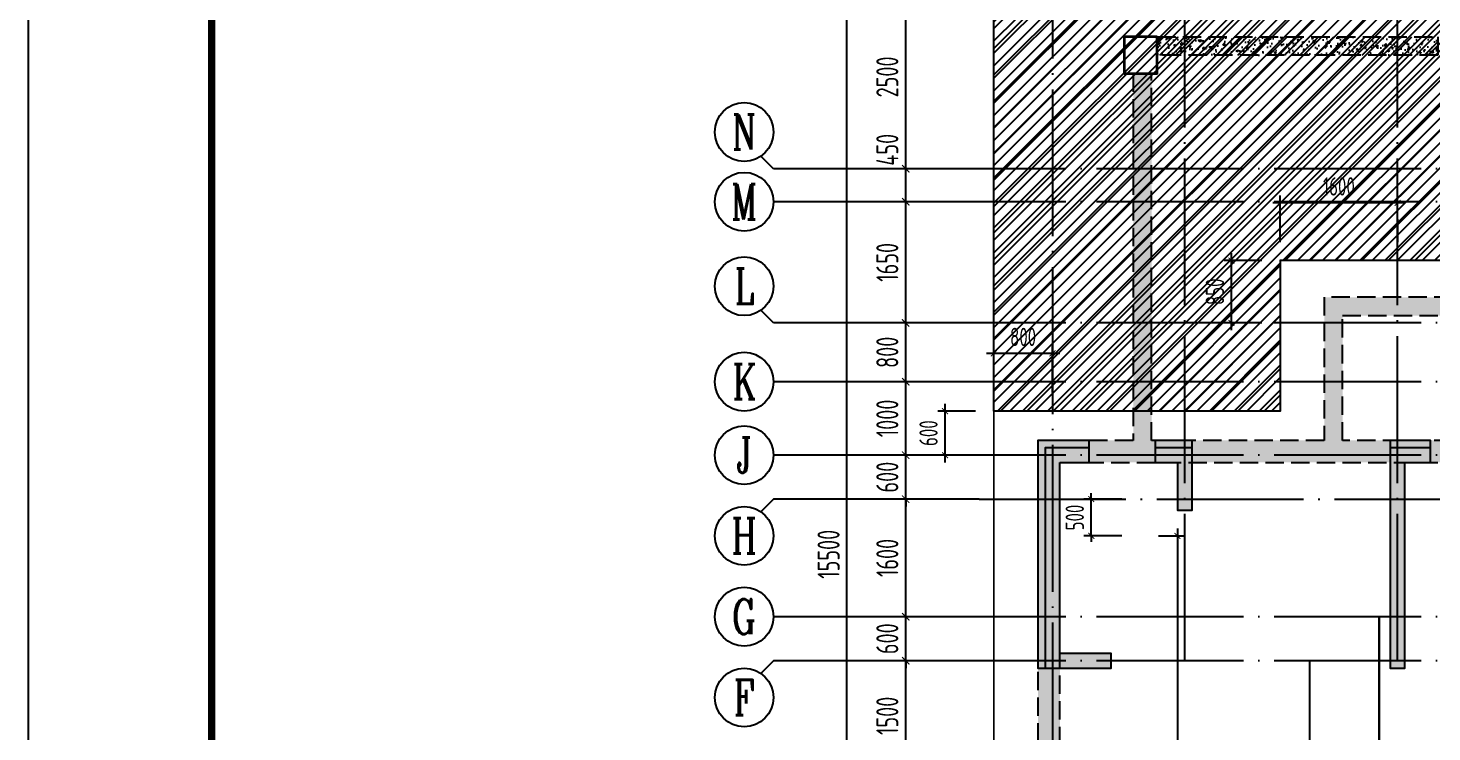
# Model space of a CAD drawing. Extents: x -1307975 to -76406, y -96289 to 379359.
# Drawn here: x -1072936 to -1053816, y 357692 to 367277 of the extents above; entities that cross this region are included whole.
import ezdxf
from ezdxf.enums import TextEntityAlignment as Align

# ---------------------------------------------------------------- set-up
doc = ezdxf.new("R2010")
doc.units = 0
doc.header["$LTSCALE"] = 1000
doc.linetypes.add('DASH', pattern=[0.35, 0.25, -0.1])
doc.linetypes.add('DOTE', pattern=[2.42, 2, -0.2, 0.02, -0.2])
doc.layers.get('0').update_dxf_attribs({"linetype": 'CONTINUOUS'})
doc.layers.get('DEFPOINTS').update_dxf_attribs({"linetype": 'CONTINUOUS'})
for name, color, linetype in [('-TK', 7, 'CONTINUOUS'), ('A-AXIS', 1, 'CONTINUOUS'), ('A-DOTE', 10, 'DOTE'), ('AXIS_NUM', 7, 'CONTINUOUS'), ('HATCH', 8, 'CONTINUOUS'), ('S-B板边线', 2, 'CONTINUOUS'), ('S-B板配筋', 6, 'CONTINUOUS'), ('S-J基础底板', 5, 'CONTINUOUS'), ('S-J基础底板标注', 3, 'CONTINUOUS'), ('S-Q墙填充', 252, 'CONTINUOUS'), ('S-Q墙实线', 6, 'CONTINUOUS'), ('S-Q墙虚线', 6, 'DASH'), ('S-Y一般标注', 3, 'CONTINUOUS'), ('S-降板填充', 75, 'CONTINUOUS')]:
    doc.layers.add(name, color=color, linetype=linetype)
doc.layers.add('底图$0$砼柱', color=2, linetype='CONTINUOUS', lineweight=35)
doc.styles.add('TSSD_Axis', font='complex.shx', dxfattribs={"width": 0.7, "bigfont": 'hztxt.shx'})
doc.styles.add('TSSD_DIMENSION', font='Tssdeng.shx', dxfattribs={"width": 0.7, "bigfont": 'tssdchn.shx'})
doc.dimstyles.new('TSSD_100_100', dxfattribs={"dimtxt": 300, "dimasz": 100, "dimexe": 100, "dimexo": 250, "dimgap": 100, "dimtad": 1, "dimdec": 0, "dimzin": 0, "dimdsep": 46, "dimtxsty": 'TSSD_DIMENSION', "dimblk": 'ARCHTICK', "dimcen": 0, "dimdle": 100, "dimclrt": 7, "dimadec": 0, "dimazin": 0, "dimtfac": 1, "dimtdec": 0, "dimtix": 1, "dimtmove": 2, "dimatfit": 3, "dimldrblk": 'ARCHTICK', "dimfxl": 1, "dimtolj": 1, "dimtzin": 0, "dimarcsym": 0})
doc.dimstyles.new('TSSD_100_100$0', dxfattribs={"dimtxt": 300, "dimasz": 80, "dimexe": 100, "dimexo": 250, "dimgap": 100, "dimtad": 1, "dimdec": 0, "dimzin": 0, "dimdsep": 46, "dimtxsty": 'TSSD_DIMENSION', "dimblk": 'ARCHTICK', "dimcen": 0, "dimdle": 100, "dimclrd": 3, "dimclre": 3, "dimclrt": 7, "dimadec": 0, "dimazin": 0, "dimtfac": 1, "dimtdec": 0, "dimtix": 1, "dimtmove": 2, "dimatfit": 3, "dimldrblk": 'ARCHTICK', "dimfxl": 1, "dimtolj": 1, "dimtzin": 0, "dimarcsym": 0})
pattern_1 = [(50, (994311.75, -393917.59), (215.178055, -18.82564), [22.5, -247.5]), (355, (994311.75, -393917.59), (-41.6254, 225.65764), [18, -198]), (100.4514, (994329.68, -393919.15), (173.552815, 206.831863), [19.122057, -210.342634]), (46.1842, (994311.75, -393857.59), (320.172315, -49.655704), [33.75, -371.25]), (96.6356, (994338.43, -393861.72), (280.39881, 292.23536), [28.68309, -315.5139]), (351.1842, (994311.75, -393857.6), (280.39858, 292.23558), [27, -297]), (21, (994341.75, -393872.59), (179.072116, -120.785667), [22.5, -247.5]), (326, (994341.75, -393872.59), (72.9946, 217.545014), [18, -198]), (71.4514, (994356.67, -393882.65), (252.06679, 96.75915), [19.122057, -210.342634]), (37.5, (994311.75, -393917.586), (3.6479566, 99.868156), [0, -195.6, 0, -201, 0, -198.75]), (7.5, (994311.75, -393917.59), (78.920861, 118.323514), [0, -114.6, 0, -191.1, 0, -75.75]), (327.5, (994244.85, -393917.586), (160.146731, -6.7664615), [0, -75, 0, -234, 0, -310.5]), (317.5, (994214.85, -393917.59), (174.95585, 30.031495), [0, -97.5, 0, -155.4, 0, -220.5]), (45, (994311.75, -393917.59), (-106.066017, 106.066017), [])]

# ---------------------------------------------------------------- blocks, each defined once
blk = doc.blocks.new('ts_axno')
at = {"color": 0, "linetype": 'ByBlock', "lineweight": -2}
blk.add_circle((0, 0), 0.5, dxfattribs=at)
at = {"color": 0, "linetype": 'ByBlock', "lineweight": -2, "style": 'TSSD_Axis', "width": 0.7}
blk.add_attdef('A', text='', height=0.6, dxfattribs=at).set_placement((0, 0), align=Align.MIDDLE_CENTER)
blk = doc.blocks.new('_ArchTick')
at = {"color": 0, "linetype": 'ByBlock', "const_width": 0.15}
blk.add_lwpolyline([(-0.5, -0.5), (0.5, 0.5)], dxfattribs=at)
blk = doc.blocks.new('*D214')
at = {"layer": 'DEFPOINTS', "color": 0, "transparency": 16777216}
for p in [(2600, 10900), (3600, 10900), (3600, 9400)]:
    blk.add_point(p, dxfattribs=at)
at = {"layer": 'S-Y一般标注', "color": 0, "lineweight": -2, "transparency": 16777216}
for p, q in [((3350, 10900), (2500, 10900)), ((2600, 9300), (2600, 11000)), ((3350, 9400), (2500, 9400))]:
    blk.add_line(p, q, dxfattribs=at)
at = {"layer": 'S-Y一般标注', "color": 0, "lineweight": -2, "transparency": 16777216, "xscale": 100, "yscale": 100, "zscale": 100}
for p, rotation in [((2600, 10900), 90), ((2600, 9400), 270)]:
    blk.add_blockref('_ArchTick', p, dxfattribs=dict(at, rotation=rotation))
at = {"layer": 'S-Y一般标注', "color": 7, "transparency": 16777216, "insert": (2350, 10150), "char_height": 300, "attachment_point": 5, "rotation": 90, "style": 'TSSD_DIMENSION'}
blk.add_mtext('\\A1;1500', dxfattribs=at)
blk = doc.blocks.new('*D215')
at = {"layer": 'DEFPOINTS', "color": 0, "transparency": 16777216}
for p in [(2600, 11500), (3600, 11500), (3600, 10900)]:
    blk.add_point(p, dxfattribs=at)
at = {"layer": 'S-Y一般标注', "color": 0, "lineweight": -2, "transparency": 16777216}
for p, q in [((3350, 11500), (2500, 11500)), ((2600, 11500), (2600, 11600)), ((2600, 10900), (2600, 11500)), ((3350, 10900), (2500, 10900)), ((2600, 10900), (2600, 10800))]:
    blk.add_line(p, q, dxfattribs=at)
at = {"layer": 'S-Y一般标注', "color": 0, "lineweight": -2, "transparency": 16777216, "xscale": 100, "yscale": 100, "zscale": 100}
for p, rotation in [((2600, 11500), 270), ((2600, 10900), 90)]:
    blk.add_blockref('_ArchTick', p, dxfattribs=dict(at, rotation=rotation))
at = {"layer": 'S-Y一般标注', "color": 7, "transparency": 16777216, "insert": (2350, 11200), "char_height": 300, "attachment_point": 5, "rotation": 90, "style": 'TSSD_DIMENSION'}
blk.add_mtext('\\A1;600', dxfattribs=at)
blk = doc.blocks.new('*D216')
at = {"layer": 'DEFPOINTS', "color": 0, "transparency": 16777216}
for p in [(2600, 13100), (3600, 13100), (3600, 11500)]:
    blk.add_point(p, dxfattribs=at)
at = {"layer": 'S-Y一般标注', "color": 0, "lineweight": -2, "transparency": 16777216}
for p, q in [((2600, 11400), (2600, 13200)), ((3350, 13100), (2500, 13100)), ((3350, 11500), (2500, 11500))]:
    blk.add_line(p, q, dxfattribs=at)
at = {"layer": 'S-Y一般标注', "color": 0, "lineweight": -2, "transparency": 16777216, "xscale": 100, "yscale": 100, "zscale": 100}
for p, rotation in [((2600, 13100), 90), ((2600, 11500), 270)]:
    blk.add_blockref('_ArchTick', p, dxfattribs=dict(at, rotation=rotation))
at = {"layer": 'S-Y一般标注', "color": 7, "transparency": 16777216, "insert": (2350, 12300), "char_height": 300, "attachment_point": 5, "rotation": 90, "style": 'TSSD_DIMENSION'}
blk.add_mtext('\\A1;1600', dxfattribs=at)
blk = doc.blocks.new('*D217')
at = {"layer": 'DEFPOINTS', "color": 0, "transparency": 16777216}
for p in [(2600, 13700), (3600, 13700), (3600, 13100)]:
    blk.add_point(p, dxfattribs=at)
at = {"layer": 'S-Y一般标注', "color": 0, "lineweight": -2, "transparency": 16777216}
for p, q in [((2600, 13700), (2600, 13800)), ((3350, 13700), (2500, 13700)), ((2600, 13100), (2600, 13700)), ((3350, 13100), (2500, 13100)), ((2600, 13100), (2600, 13000))]:
    blk.add_line(p, q, dxfattribs=at)
at = {"layer": 'S-Y一般标注', "color": 0, "lineweight": -2, "transparency": 16777216, "xscale": 100, "yscale": 100, "zscale": 100}
for p, rotation in [((2600, 13700), 270), ((2600, 13100), 90)]:
    blk.add_blockref('_ArchTick', p, dxfattribs=dict(at, rotation=rotation))
at = {"layer": 'S-Y一般标注', "color": 7, "transparency": 16777216, "insert": (2350, 13400), "char_height": 300, "attachment_point": 5, "rotation": 90, "style": 'TSSD_DIMENSION'}
blk.add_mtext('\\A1;600', dxfattribs=at)
blk = doc.blocks.new('*D218')
at = {"layer": 'DEFPOINTS', "color": 0, "transparency": 16777216}
for p in [(2600, 14700), (3600, 14700), (3600, 13700)]:
    blk.add_point(p, dxfattribs=at)
at = {"layer": 'S-Y一般标注', "color": 0, "lineweight": -2, "transparency": 16777216}
for p, q in [((2600, 13600), (2600, 14800)), ((3350, 14700), (2500, 14700)), ((3350, 13700), (2500, 13700))]:
    blk.add_line(p, q, dxfattribs=at)
at = {"layer": 'S-Y一般标注', "color": 0, "lineweight": -2, "transparency": 16777216, "xscale": 100, "yscale": 100, "zscale": 100}
for p, rotation in [((2600, 14700), 90), ((2600, 13700), 270)]:
    blk.add_blockref('_ArchTick', p, dxfattribs=dict(at, rotation=rotation))
at = {"layer": 'S-Y一般标注', "color": 7, "transparency": 16777216, "insert": (2350, 14200), "char_height": 300, "attachment_point": 5, "rotation": 90, "style": 'TSSD_DIMENSION'}
blk.add_mtext('\\A1;1000', dxfattribs=at)
blk = doc.blocks.new('*D219')
at = {"layer": 'DEFPOINTS', "color": 0, "transparency": 16777216}
for p in [(1800, 20100), (3600, 20100), (3600, 4600)]:
    blk.add_point(p, dxfattribs=at)
at = {"layer": 'S-Y一般标注', "color": 0, "lineweight": -2, "transparency": 16777216}
for p, q in [((3350, 20100), (1700, 20100)), ((1800, 4500), (1800, 20200)), ((3350, 4600), (1700, 4600))]:
    blk.add_line(p, q, dxfattribs=at)
at = {"layer": 'S-Y一般标注', "color": 0, "lineweight": -2, "transparency": 16777216, "xscale": 100, "yscale": 100, "zscale": 100}
for p, rotation in [((1800, 20100), 90), ((1800, 4600), 270)]:
    blk.add_blockref('_ArchTick', p, dxfattribs=dict(at, rotation=rotation))
at = {"layer": 'S-Y一般标注', "color": 7, "transparency": 16777216, "insert": (1550, 12350), "char_height": 300, "attachment_point": 5, "rotation": 90, "style": 'TSSD_DIMENSION'}
blk.add_mtext('\\A1;15500', dxfattribs=at)
blk = doc.blocks.new('*D220')
at = {"layer": 'DEFPOINTS', "color": 0, "transparency": 16777216}
for p in [(2600, 15500), (3600, 15500), (3600, 14700)]:
    blk.add_point(p, dxfattribs=at)
at = {"layer": 'S-Y一般标注', "color": 0, "lineweight": -2, "transparency": 16777216}
for p, q in [((3350, 15500), (2500, 15500)), ((2600, 14600), (2600, 15600)), ((3350, 14700), (2500, 14700))]:
    blk.add_line(p, q, dxfattribs=at)
at = {"layer": 'S-Y一般标注', "color": 0, "lineweight": -2, "transparency": 16777216, "xscale": 100, "yscale": 100, "zscale": 100}
for p, rotation in [((2600, 15500), 90), ((2600, 14700), 270)]:
    blk.add_blockref('_ArchTick', p, dxfattribs=dict(at, rotation=rotation))
at = {"layer": 'S-Y一般标注', "color": 7, "transparency": 16777216, "insert": (2350, 15100), "char_height": 300, "attachment_point": 5, "rotation": 90, "style": 'TSSD_DIMENSION'}
blk.add_mtext('\\A1;800', dxfattribs=at)
blk = doc.blocks.new('*D221')
at = {"layer": 'DEFPOINTS', "color": 0, "transparency": 16777216}
for p in [(2600, 17600), (3600, 17600), (3600, 17150)]:
    blk.add_point(p, dxfattribs=at)
at = {"layer": 'S-Y一般标注', "color": 0, "lineweight": -2, "transparency": 16777216}
for p, q in [((3350, 17600), (2500, 17600)), ((2600, 17050), (2600, 17700)), ((3350, 17150), (2500, 17150))]:
    blk.add_line(p, q, dxfattribs=at)
at = {"layer": 'S-Y一般标注', "color": 0, "lineweight": -2, "transparency": 16777216, "xscale": 100, "yscale": 100, "zscale": 100}
for p, rotation in [((2600, 17600), 90), ((2600, 17150), 270)]:
    blk.add_blockref('_ArchTick', p, dxfattribs=dict(at, rotation=rotation))
at = {"layer": 'S-Y一般标注', "color": 7, "transparency": 16777216, "insert": (2350, 17858), "char_height": 300, "attachment_point": 5, "rotation": 90, "style": 'TSSD_DIMENSION'}
blk.add_mtext('\\A1;450', dxfattribs=at)
blk = doc.blocks.new('*D222')
at = {"layer": 'DEFPOINTS', "color": 0, "transparency": 16777216}
for p in [(2600, 20100), (3600, 20100), (3600, 17600)]:
    blk.add_point(p, dxfattribs=at)
at = {"layer": 'S-Y一般标注', "color": 0, "lineweight": -2, "transparency": 16777216}
for p, q in [((3350, 20100), (2500, 20100)), ((2600, 17500), (2600, 20200)), ((3350, 17600), (2500, 17600))]:
    blk.add_line(p, q, dxfattribs=at)
at = {"layer": 'S-Y一般标注', "color": 0, "lineweight": -2, "transparency": 16777216, "xscale": 100, "yscale": 100, "zscale": 100}
for p, rotation in [((2600, 20100), 90), ((2600, 17600), 270)]:
    blk.add_blockref('_ArchTick', p, dxfattribs=dict(at, rotation=rotation))
at = {"layer": 'S-Y一般标注', "color": 7, "transparency": 16777216, "insert": (2350, 18850), "char_height": 300, "attachment_point": 5, "rotation": 90, "style": 'TSSD_DIMENSION'}
blk.add_mtext('\\A1;2500', dxfattribs=at)
blk = doc.blocks.new('*D259')
at = {"layer": 'DEFPOINTS', "color": 0, "transparency": 16777216}
for p in [(2600, 17150), (3600, 17150), (3600, 15500)]:
    blk.add_point(p, dxfattribs=at)
at = {"layer": 'S-Y一般标注', "color": 0, "lineweight": -2, "transparency": 16777216}
for p, q in [((2600, 15400), (2600, 17250)), ((3350, 17150), (2500, 17150)), ((3350, 15500), (2500, 15500))]:
    blk.add_line(p, q, dxfattribs=at)
at = {"layer": 'S-Y一般标注', "color": 0, "lineweight": -2, "transparency": 16777216, "xscale": 100, "yscale": 100, "zscale": 100}
for p, rotation in [((2600, 17150), 90), ((2600, 15500), 270)]:
    blk.add_blockref('_ArchTick', p, dxfattribs=dict(at, rotation=rotation))
at = {"layer": 'S-Y一般标注', "color": 7, "transparency": 16777216, "insert": (2350, 16325), "char_height": 300, "attachment_point": 5, "rotation": 90, "style": 'TSSD_DIMENSION'}
blk.add_mtext('\\A1;1650', dxfattribs=at)
blk = doc.blocks.new('*D534')
at = {"layer": 'DEFPOINTS', "color": 0, "ltscale": 0.5, "transparency": 16777216}
for p in [(-1057791, 360362), (-1057791, 355661), (-1057283, 355661)]:
    blk.add_point(p, dxfattribs=at)
at = {"layer": 'S-J基础底板标注', "color": 3, "lineweight": -2, "ltscale": 0.5, "transparency": 16777216}
for p, q in [((-1057283, 360462), (-1057283, 355561)), ((-1057541, 360362), (-1057183, 360362)), ((-1057541, 355661), (-1057183, 355661))]:
    blk.add_line(p, q, dxfattribs=at)
at = {"layer": 'S-J基础底板标注', "color": 3, "lineweight": -2, "ltscale": 0.5, "transparency": 16777216, "xscale": 80, "yscale": 80, "zscale": 80}
for p, rotation in [((-1057283, 360362), 90), ((-1057283, 355661), 270)]:
    blk.add_blockref('_ArchTick', p, dxfattribs=dict(at, rotation=rotation))
blk = doc.blocks.new('*D499')
at = {"layer": 'DEFPOINTS', "color": 0, "transparency": 16777216}
for p in [(-1058455, 360862), (-1057791, 360862), (-1057791, 360362)]:
    blk.add_point(p, dxfattribs=at)
at = {"layer": 'S-J基础底板标注', "color": 3, "lineweight": -2, "transparency": 16777216}
for p, q in [((-1058041, 360862), (-1058555, 360862)), ((-1058455, 360862), (-1058455, 360942)), ((-1058455, 360362), (-1058455, 360862)), ((-1058041, 360362), (-1058555, 360362)), ((-1058455, 360362), (-1058455, 360282))]:
    blk.add_line(p, q, dxfattribs=at)
at = {"layer": 'S-J基础底板标注', "color": 3, "lineweight": -2, "transparency": 16777216, "xscale": 80, "yscale": 80, "zscale": 80}
for p, rotation in [((-1058455, 360862), 269.9985789596773), ((-1058455, 360362), 89.9985789596773)]:
    blk.add_blockref('_ArchTick', p, dxfattribs=dict(at, rotation=rotation))
at = {"layer": 'S-J基础底板标注', "color": 7, "transparency": 16777216, "insert": (-1058680, 360612), "char_height": 250, "attachment_point": 5, "rotation": 89.9986, "style": 'TSSD_DIMENSION'}
blk.add_mtext('\\A1;500', dxfattribs=at)
blk = doc.blocks.new('*D463')
at = {"layer": 'DEFPOINTS', "color": 0, "transparency": 16777216}
for p in [(-1059784, 362846), (-1059782, 362061), (-1058982, 362063)]:
    blk.add_point(p, dxfattribs=at)
at = {"layer": 'S-J基础底板标注', "color": 3, "lineweight": -2, "transparency": 16777216}
for p, q in [((-1059783, 362311), (-1059784, 362946)), ((-1058982, 362313), (-1058983, 362947)), ((-1058883, 362847), (-1059884, 362846))]:
    blk.add_line(p, q, dxfattribs=at)
at = {"layer": 'S-J基础底板标注', "color": 3, "lineweight": -2, "transparency": 16777216, "xscale": 80, "yscale": 80, "zscale": 80}
for p, rotation in [((-1059784, 362846), 180.0954779077712), ((-1058983, 362847), 0.09547790777117983)]:
    blk.add_blockref('_ArchTick', p, dxfattribs=dict(at, rotation=rotation))
at = {"layer": 'S-J基础底板标注', "color": 7, "transparency": 16777216, "insert": (-1059384, 363071), "char_height": 250, "attachment_point": 5, "rotation": 0.0955, "style": 'TSSD_DIMENSION'}
blk.add_mtext('\\A1;800', dxfattribs=at)
blk = doc.blocks.new('*D465')
at = {"layer": 'DEFPOINTS', "color": 0, "transparency": 16777216}
for p in [(-1060447, 362061), (-1059783, 362061), (-1059783, 361461)]:
    blk.add_point(p, dxfattribs=at)
at = {"layer": 'S-J基础底板标注', "color": 3, "lineweight": -2, "transparency": 16777216}
for p, q in [((-1060447, 361361), (-1060447, 362161)), ((-1060033, 362061), (-1060547, 362061)), ((-1060033, 361461), (-1060547, 361461))]:
    blk.add_line(p, q, dxfattribs=at)
at = {"layer": 'S-J基础底板标注', "color": 3, "lineweight": -2, "transparency": 16777216, "xscale": 80, "yscale": 80, "zscale": 80}
for p, rotation in [((-1060447, 362061), 90), ((-1060447, 361461), 270)]:
    blk.add_blockref('_ArchTick', p, dxfattribs=dict(at, rotation=rotation))
at = {"layer": 'S-J基础底板标注', "color": 7, "transparency": 16777216, "insert": (-1060672, 361761), "char_height": 250, "attachment_point": 5, "rotation": 90, "style": 'TSSD_DIMENSION'}
blk.add_mtext('\\A1;600', dxfattribs=at)
blk = doc.blocks.new('*D514')
at = {"layer": 'DEFPOINTS', "color": 0, "transparency": 16777216}
for p in [(-1055883, 364895), (-1055882, 364111), (-1054282, 364113)]:
    blk.add_point(p, dxfattribs=at)
at = {"layer": 'S-J基础底板标注', "color": 3, "lineweight": -2, "transparency": 16777216}
for p, q in [((-1054183, 364896), (-1055983, 364895)), ((-1055882, 364361), (-1055883, 364995)), ((-1054282, 364363), (-1054283, 364996))]:
    blk.add_line(p, q, dxfattribs=at)
at = {"layer": 'S-J基础底板标注', "color": 3, "lineweight": -2, "transparency": 16777216, "xscale": 80, "yscale": 80, "zscale": 80}
for p, rotation in [((-1055883, 364895), 180.0477560359039), ((-1054283, 364896), 0.04775603590394972)]:
    blk.add_blockref('_ArchTick', p, dxfattribs=dict(at, rotation=rotation))
at = {"layer": 'S-J基础底板标注', "color": 7, "transparency": 16777216, "insert": (-1055083, 365121), "char_height": 250, "attachment_point": 5, "rotation": 0.0478, "style": 'TSSD_DIMENSION'}
blk.add_mtext('\\A1;1600', dxfattribs=at)
blk = doc.blocks.new('*D515')
at = {"layer": 'DEFPOINTS', "color": 0, "transparency": 16777216}
for p in [(-1056546, 364111), (-1055882, 364111), (-1055882, 363261)]:
    blk.add_point(p, dxfattribs=at)
at = {"layer": 'S-J基础底板标注', "color": 3, "lineweight": -2, "transparency": 16777216}
for p, q in [((-1056132, 364111), (-1056646, 364111)), ((-1056546, 363161), (-1056546, 364211)), ((-1056132, 363261), (-1056646, 363261))]:
    blk.add_line(p, q, dxfattribs=at)
at = {"layer": 'S-J基础底板标注', "color": 3, "lineweight": -2, "transparency": 16777216, "xscale": 80, "yscale": 80, "zscale": 80}
for p, rotation in [((-1056546, 364111), 90), ((-1056546, 363261), 270)]:
    blk.add_blockref('_ArchTick', p, dxfattribs=dict(at, rotation=rotation))
at = {"layer": 'S-J基础底板标注', "color": 7, "transparency": 16777216, "insert": (-1056771, 363686), "char_height": 250, "attachment_point": 5, "rotation": 90, "style": 'TSSD_DIMENSION'}
blk.add_mtext('\\A1;850', dxfattribs=at)
blk = doc.blocks.new('A1')
blk.add_lwpolyline([(0, 59400), (0, 0), (84100, 0), (84100, 59400)], close=True)
at = {"const_width": 100}
blk.add_lwpolyline([(2500, 58400), (2500, 1000), (83100, 1000), (83100, 58400)], close=True, dxfattribs=at)
blk = doc.blocks.new('20211109.00462574')
at = {"layer": 'S-Q墙填充'}
h = blk.add_hatch(dxfattribs=at)
h.set_pattern_fill('ARMORED', color=252, scale=30, style=0)
h.set_pattern_definition(pattern_1)
h.paths.add_polyline_path([(9600, 1650), (9400, 1650), (9400, 1500), (300, 1500), (300, 8500), (6600, 8500), (6600, 7700), (6800, 7700), (6800, 8800), (5900, 8800), (5900, 9200), (5650, 9200), (5650, 8800), (4150, 8800), (4150, 10500), (5650, 10500), (5650, 9820), (5900, 9820), (5900, 10150), (6300, 10150), (6300, 10500), (6800, 10500), (6800, 10800), (5900, 10800), (5900, 12596), (5650, 12596), (5650, 10750), (3900, 10750), (3900, 8800), (1550, 8800), (1550, 13796), (1300, 13796), (1300, 8800), (0, 8800), (0, 1200), (9300, 1200), (9300, 0), (16100, 0), (16100, 1200), (34400, 1200), (34400, 0), (41000, 0), (41000, 1200), (50400, 1200), (50400, 8800), (42200, 8800), (42200, 10600), (39300, 10600), (39300, 10850), (36100, 10850), (36100, 10600), (33200, 10600), (33200, 8800), (17200, 8800), (17200, 10600), (14300, 10600), (14300, 12300), (15200, 12300), (15200, 14196), (12817, 14196), (12817, 13896), (14900, 13896), (14900, 12600), (14000, 12600), (14000, 9100), (14200, 9100), (14200, 10300), (16900, 10300), (16900, 8500), (33500, 8500), (33500, 10300), (36400, 10300), (36400, 10550), (39000, 10550), (39000, 10300), (41900, 10300), (41900, 8500), (50100, 8500), (50100, 1500), (41000, 1500), (41000, 1650), (40700, 1650), (40700, 300), (34700, 300), (34700, 1650), (34400, 1650), (34400, 1500), (16000, 1500), (16000, 1650), (15800, 1650), (15800, 300), (9600, 300)])
h = blk.add_hatch(dxfattribs=at)
h.set_pattern_fill('ARMORED', color=252, scale=30, style=0)
h.set_pattern_definition(pattern_1)
h.paths.add_polyline_path([(5450, 14296), (1625, 14296), (1625, 14046), (5450, 14046)])
at = {"layer": 'S-Q墙实线'}
for points in [[(300, 8500), (700, 8500), (700, 8800), (0, 8800), (0, 5700), (1000, 5700), (1000, 5900), (300, 5900)], [(1600, 8500), (1900, 8500), (1900, 7850), (2100, 7850), (2100, 8800), (1600, 8800)], [(5000, 8500), (5350, 8500), (5350, 8800), (4800, 8800), (4800, 5700), (5000, 5700)]]:
    blk.add_lwpolyline(points, close=True, dxfattribs=at)
at = {"layer": 'S-Q墙虚线', "color": 2}
for points in [[(0, 8800), (0, 1200), (9300, 1200)], [(9400, 1500), (300, 1500), (300, 8500), (6600, 8500)], [(5650, 8800), (4150, 8800), (4150, 10500), (5650, 10500)], [(5650, 10750), (3900, 10750), (3900, 8800), (1550, 8800), (1550, 13796), (1300, 13796), (1300, 8800), (0, 8800)], [(1625, 14046), (1625, 14296), (5450, 14296), (5450, 14046), (1625, 14046)]]:
    blk.add_lwpolyline(points, dxfattribs=at)
at = {"layer": '底图$0$砼柱', "color": 3, "lineweight": 35}
blk.add_lwpolyline([(1625, 14296), (1175, 14296), (1175, 13796), (1625, 13796)], close=True, dxfattribs=at)
blk = doc.blocks.new('20210726.16350016')
at = {"layer": 'A-AXIS'}
for p, q in [((800, 17600), (628.4, 17771.7)), ((3600, 17600), (800, 17600)), ((3600, 17150), (800, 17150)), ((800, 15500), (628.4, 15671.7)), ((3600, 15500), (800, 15500)), ((3600, 14700), (800, 14700)), ((3600, 13700), (800, 13700)), ((800, 13100.3), (628.4, 12928.7)), ((3600, 13100.3), (800, 13100.3)), ((3600, 11500), (800, 11500)), ((800, 10900), (628.4, 10728.4)), ((3600, 10900), (800, 10900))]:
    blk.add_line(p, q, dxfattribs=at)
at = {"layer": 'A-DOTE'}
for p, q in [((4600, 21100), (4600, 3600)), ((6400, 10900), (6400, 21100)), ((9300, 10900), (9300, 21100)), ((55600, 17600), (3600, 17600)), ((55600, 17150), (3600, 17150)), ((55600, 15500), (3600, 15500)), ((55600, 14700), (3600, 14700)), ((55600, 13700), (3600, 13700)), ((3600, 13100.3), (55600, 13100.3)), ((55600, 11500), (3600, 11500)), ((55600, 10900), (3600, 10900)), ((8100, 10900), (8100, 3600))]:
    blk.add_line(p, q, dxfattribs=at)
at = {"layer": 'A-AXIS'}
ref = blk.add_blockref('ts_axno', (400, 18100), dxfattribs=dict(at, xscale=800, yscale=800, zscale=800))
ref.add_attrib('G', 'N', dxfattribs={"layer": 'AXIS_NUM', "height": 480, "style": 'TSSD_Axis', "width": 0.7}).set_placement((400, 18100), align=Align.MIDDLE_CENTER)
ref = blk.add_blockref('ts_axno', (400, 17150), dxfattribs=dict(at, xscale=800, yscale=800, zscale=800))
ref.add_attrib('G', 'M', dxfattribs={"layer": 'AXIS_NUM', "height": 480, "style": 'TSSD_Axis', "width": 0.7}).set_placement((400, 17150), align=Align.MIDDLE_CENTER)
ref = blk.add_blockref('ts_axno', (400, 16000), dxfattribs=dict(at, xscale=800, yscale=800, zscale=800))
ref.add_attrib('G', 'L', dxfattribs={"layer": 'AXIS_NUM', "height": 480, "style": 'TSSD_Axis', "width": 0.7}).set_placement((400, 16000), align=Align.MIDDLE_CENTER)
ref = blk.add_blockref('ts_axno', (400, 14700), dxfattribs=dict(at, xscale=800, yscale=800, zscale=800))
ref.add_attrib('G', 'K', dxfattribs={"layer": 'AXIS_NUM', "height": 480, "style": 'TSSD_Axis', "width": 0.7}).set_placement((400, 14700), align=Align.MIDDLE_CENTER)
ref = blk.add_blockref('ts_axno', (400, 13700), dxfattribs=dict(at, xscale=800, yscale=800, zscale=800))
ref.add_attrib('G', 'J', dxfattribs={"layer": 'AXIS_NUM', "height": 480, "style": 'TSSD_Axis', "width": 0.7}).set_placement((400, 13700), align=Align.MIDDLE_CENTER)
ref = blk.add_blockref('ts_axno', (400, 12600.3), dxfattribs=dict(at, xscale=800, yscale=800, zscale=800))
ref.add_attrib('C', 'H', dxfattribs={"layer": 'AXIS_NUM', "height": 480, "style": 'TSSD_Axis', "width": 0.7}).set_placement((400, 12600.3), align=Align.MIDDLE_CENTER)
ref = blk.add_blockref('ts_axno', (400, 11500), dxfattribs=dict(at, xscale=800, yscale=800, zscale=800))
ref.add_attrib('D', 'G', dxfattribs={"layer": 'AXIS_NUM', "height": 480, "style": 'TSSD_Axis', "width": 0.7}).set_placement((400, 11500), align=Align.MIDDLE_CENTER)
ref = blk.add_blockref('ts_axno', (400, 10400), dxfattribs=dict(at, xscale=800, yscale=800, zscale=800))
ref.add_attrib('C', 'F', dxfattribs={"layer": 'AXIS_NUM', "height": 480, "style": 'TSSD_Axis', "width": 0.7}).set_placement((400, 10400), align=Align.MIDDLE_CENTER)
at = {"layer": 'S-Y一般标注'}
for base, p1, p2, picture, middle in [((1800, 20100), (3600, 4600), (3600, 20100), '*D219', (1550, 12350)), ((2600, 20100), (3600, 17600), (3600, 20100), '*D222', (2350, 18850)), ((2600, 17150), (3600, 15500), (3600, 17150), '*D259', (2350, 16325)), ((2600, 15500), (3600, 14700), (3600, 15500), '*D220', (2350, 15100)), ((2600, 14700), (3600, 13700), (3600, 14700), '*D218', (2350, 14200)), ((2600, 13700), (3600, 13100.3), (3600, 13700), '*D217', (2350, 13400.2)), ((2600, 13100.3), (3600, 11500), (3600, 13100.3), '*D216', (2350, 12300.2)), ((2600, 11500), (3600, 10900), (3600, 11500), '*D215', (2350, 11200)), ((2600, 10900), (3600, 9400), (3600, 10900), '*D214', (2350, 10150))]:
    dim = blk.add_linear_dim(base=base, p1=p1, p2=p2, angle=90, dimstyle='TSSD_100_100', dxfattribs=at)
    dim.commit()
    dim.dimension.update_dxf_attribs({"geometry": picture, "text_midpoint": middle})
dim = blk.add_linear_dim(base=(2600, 17600), p1=(3600, 17150), p2=(3600, 17600), angle=90, dimstyle='TSSD_100_100', dxfattribs=at)
dim.commit()
dim.dimension.update_dxf_attribs({"geometry": '*D221', "text_midpoint": (2350, 17858.1), "dimtype": 160})

msp = doc.modelspace()

# ---------------------------------------------------------------- hatches: boundary and pattern name
at = {"layer": 'HATCH'}
h = msp.add_hatch(dxfattribs=at)
h.set_pattern_fill('METAL', color=252, scale=30, style=0)
h.set_pattern_definition([(45, (0, 0), (-84.852814, 84.852814), [])])
h.paths.add_polyline_path([(-1059782.3, 362061.49), (-1059782.3, 368470.59), (-1035025.73, 368470.59), (-1035025.73, 362061.49), (-1041383.2, 362061.49), (-1041383.2, 364111.49), (-1055883.2, 364111.49), (-1055883.2, 362061.49)])
h = msp.add_hatch(color=252, dxfattribs=at)
h.paths.add_polyline_path([(-1018383.36, 355611.31), (-1018383.36, 357061.57), (-1018783.36, 357061.57), (-1018783.36, 357261.57), (-1018183.36, 357261.57), (-1018183.36, 355611.31)])
h.paths.add_polyline_path([(-1024583.11, 355611.31), (-1024583.11, 357061.57), (-1024183.11, 357061.57), (-1024183.11, 357261.57), (-1024783.11, 357261.57), (-1024783.11, 355611.31)])
h.paths.add_polyline_path([(-1043383.2, 357261.48), (-1043783.2, 357261.48), (-1043783.2, 357061.48), (-1043383.2, 357061.48), (-1043383.2, 355611.49), (-1043183.2, 355611.48), (-1043183.2, 357261.48)])
h.paths.add_polyline_path([(-1031283.21, 354361.57), (-1031383.19, 354361.57), (-1031383.19, 354061.49), (-1031283.21, 354061.49), (-1030383.19, 354061.49), (-1030383.19, 355711.49), (-1030583.19, 355711.49), (-1030583.19, 354361.57)])
h.paths.add_polyline_path([(-1037583.21, 354061.49), (-1036683.22, 354061.49), (-1036583.22, 354061.49), (-1036583.22, 354361.57), (-1036683.22, 354361.57), (-1037383.21, 354361.57), (-1037383.21, 355711.49), (-1037583.21, 355711.49)])
h.paths.add_polyline_path([(-1020333.2, 357261.49), (-1020533.2, 357261.49), (-1020533.2, 357061.49), (-1020133.2, 357061.49), (-1020133.2, 358661.49), (-1020133.2, 359161.49), (-1019683.33, 359161.49), (-1019683.33, 359361.49), (-1020333.2, 359361.49), (-1020333.2, 358661.49)])
h.paths.add_polyline_path([(-1022833.2, 357061.49), (-1022433.2, 357061.49), (-1022433.2, 357261.49), (-1022633.2, 357261.49), (-1022633.2, 358661.49), (-1022633.2, 359361.49), (-1023283.27, 359361.49), (-1023283.27, 359161.49), (-1022833.2, 359161.49), (-1022833.2, 358661.49)])
h.paths.add_polyline_path([(-1047633.2, 359361.49), (-1048283.27, 359361.49), (-1048283.27, 359161.49), (-1047833.2, 359161.49), (-1047833.2, 358661.49), (-1047833.2, 357061.49), (-1047433.2, 357061.49), (-1047433.2, 357261.49), (-1047633.2, 357261.49), (-1047633.2, 358661.49)])
h.paths.add_polyline_path([(-1047783.2, 363261.49), (-1047783.2, 363611.49), (-1047983.2, 363611.49), (-1047983.2, 363361.49), (-1048783.33, 363361.49), (-1048783.33, 363161.49), (-1047983.2, 363161.49), (-1047983.2, 361961.49), (-1047783.2, 361961.49)])
h.paths.add_polyline_path([(-1019983.2, 360961.76), (-1019983.2, 361261.76), (-1020183.2, 361261.76), (-1020183.2, 360761.76), (-1019783.33, 360761.76), (-1018183.21, 360761.76), (-1018183.21, 360961.76), (-1019783.33, 360961.76)])
h.paths.add_polyline_path([(-1024783.2, 360761.76), (-1023183.27, 360761.76), (-1022783.2, 360761.76), (-1022783.2, 361261.76), (-1022983.2, 361261.76), (-1022983.2, 360961.76), (-1023183.27, 360961.76), (-1024783.2, 360961.76)])
h.paths.add_polyline_path([(-1044983.2, 360961.76), (-1044983.2, 361261.76), (-1045183.2, 361261.76), (-1045183.2, 360761.76), (-1044783.33, 360761.76), (-1043183.21, 360761.76), (-1043183.21, 360961.76), (-1044783.33, 360961.76)])
h.paths.add_polyline_path([(-1047783.2, 360761.76), (-1047783.2, 361261.76), (-1047983.2, 361261.76), (-1047983.2, 360961.76), (-1048183.27, 360961.76), (-1049783.2, 360961.76), (-1049783.2, 360761.76), (-1048183.27, 360761.76)])
h.paths.add_polyline_path([(-1052383.19, 361661.76), (-1052933.11, 361661.76), (-1052933.11, 361361.49), (-1052583.2, 361361.49), (-1052583.2, 360561.49), (-1052383.19, 360561.49)])
h.paths.add_polyline_path([(-1040583.2, 361661.66), (-1040583.2, 360561.49), (-1040383.2, 360561.49), (-1040383.2, 361361.49), (-1040033.3, 361361.49), (-1040033.3, 361661.66)])
h.paths.add_polyline_path([(-1027933.11, 361361.49), (-1027583.2, 361361.49), (-1027583.2, 360561.49), (-1027383.2, 360561.49), (-1027383.2, 361661.59), (-1027933.11, 361661.59)])
h.paths.add_polyline_path([(-1015583.21, 361661.55), (-1015583.21, 360561.49), (-1015383.21, 360561.49), (-1015383.21, 361361.49), (-1015033.3, 361361.49), (-1015033.3, 361661.55)])
h.paths.add_polyline_path([(-1008783.2, 354061.49), (-1008783.2, 355711.49), (-1009083.21, 355711.49), (-1009083.21, 354061.49)])
h.paths.add_polyline_path([(-1058883.19, 354061.49), (-1058883.19, 355711.49), (-1059183.2, 355711.49), (-1059183.2, 354061.49)])
h.paths.add_polyline_path([(-1009083.2, 358761.49), (-1009783.21, 358761.49), (-1009783.21, 358561.49), (-1008783.17, 358561.49), (-1008783.17, 361661.5), (-1009483.2, 361661.5), (-1009483.2, 361361.49), (-1009083.2, 361361.49)])
h.paths.add_polyline_path([(-1058883.2, 361361.49), (-1058483.21, 361361.49), (-1058483.21, 361661.76), (-1059183.2, 361661.76), (-1059183.2, 358561.49), (-1058183.2, 358561.49), (-1058183.2, 358761.49), (-1058883.2, 358761.49)])
h.paths.add_polyline_path([(-1010883.21, 361661.5), (-1010883.21, 360711.51), (-1010683.21, 360711.51), (-1010683.21, 361361.49), (-1010383.3, 361361.49), (-1010383.3, 361661.5)])
h.paths.add_polyline_path([(-1013583.2, 361661.55), (-1014133.2, 361661.55), (-1014133.2, 361361.49), (-1013783.2, 361361.49), (-1013783.2, 358561.49), (-1013583.2, 358561.49)])
h.paths.add_polyline_path([(-1029183.2, 358561.49), (-1029183.2, 361361.49), (-1028833.2, 361361.49), (-1028833.2, 361661.59), (-1029383.2, 361661.59), (-1029383.2, 358561.49)])
h.paths.add_polyline_path([(-1032083.19, 361661.63), (-1032583.11, 361661.63), (-1032583.11, 361361.49), (-1032283.19, 361361.49), (-1032283.19, 358561.49), (-1032083.19, 358561.49)])
h.paths.add_polyline_path([(-1035883.21, 361661.63), (-1035883.22, 358561.49), (-1035683.22, 358561.49), (-1035683.21, 361361.49), (-1035383.3, 361361.49), (-1035383.3, 361661.63)])
h.paths.add_polyline_path([(-1038583.21, 361661.66), (-1039133.21, 361661.66), (-1039133.21, 361361.49), (-1038783.21, 361361.49), (-1038783.21, 358561.49), (-1038583.21, 358561.49)])
h.paths.add_polyline_path([(-1054183.19, 361361.49), (-1053833.19, 361361.49), (-1053833.19, 361661.76), (-1054383.19, 361661.76), (-1054383.19, 358561.49), (-1054183.19, 358561.49)])
h.paths.add_polyline_path([(-1057583.11, 361361.49), (-1057283.19, 361361.49), (-1057283.19, 360711.51), (-1057083.19, 360711.51), (-1057083.19, 361661.76), (-1057583.11, 361661.76)])
h.paths.add_polyline_path([(-1016983.21, 363461.49), (-1017683.12, 363461.49), (-1017683.12, 363161.57), (-1017283.2, 363161.57), (-1017283.2, 362361.49), (-1016983.21, 362361.49)])
h.paths.add_polyline_path([(-1025683.2, 363161.57), (-1025283.29, 363161.57), (-1025283.29, 363461.49), (-1025983.2, 363461.49), (-1025983.2, 362361.49), (-1025683.2, 362361.49)])
h.paths.add_polyline_path([(-1041983.21, 363461.41), (-1042683.12, 363461.41), (-1042683.12, 363161.49), (-1042283.2, 363161.49), (-1042283.2, 362361.49), (-1041983.21, 362361.49)])
h.paths.add_polyline_path([(-1045183.2, 363361.49), (-1045183.2, 361961.49), (-1044983.2, 361961.49), (-1044983.2, 363161.49), (-1044183.6, 363161.49), (-1044183.6, 363461.41), (-1044883.19, 363461.41), (-1044883.2, 363611.49), (-1045183.22, 363611.49)])
h.paths.add_polyline_path([(-1050683.2, 363161.49), (-1050283.29, 363161.49), (-1050283.29, 363361.49), (-1050883.2, 363361.49), (-1050883.2, 362361.49), (-1050683.2, 362361.49)])
h.paths.add_polyline_path([(-1056283.2, 354361.49), (-1056383.19, 354361.49), (-1056383.19, 354061.49), (-1056283.2, 354061.49), (-1055383.19, 354061.49), (-1055383.19, 355711.49), (-1055583.19, 355711.49), (-1055583.19, 354361.49)])
h.paths.add_polyline_path([(-1011683.23, 354361.57), (-1011583.24, 354361.57), (-1011583.24, 354061.49), (-1011683.23, 354061.49), (-1012583.24, 354061.49), (-1012583.24, 355711.49), (-1012383.24, 355711.49), (-1012383.24, 354361.57)])
h.paths.add_polyline_path([(-1049783.19, 352861.48), (-1049033.2, 352861.48), (-1049033.2, 353161.49), (-1049583.19, 353161.49), (-1049583.19, 354511.48), (-1049783.19, 354511.48)])
h.paths.add_polyline_path([(-1043183.24, 352861.48), (-1043933.23, 352861.48), (-1043933.23, 353161.49), (-1043383.24, 353161.49), (-1043383.24, 354161.49), (-1043383.24, 354511.48), (-1043183.24, 354511.48), (-1043183.24, 354161.49)])
h.paths.add_polyline_path([(-1024783.19, 352861.48), (-1024033.2, 352861.48), (-1024033.2, 353161.56), (-1024483.2, 353161.56), (-1024483.2, 354511.48), (-1024783.19, 354511.48)])
h.paths.add_polyline_path([(-1018183.24, 352861.48), (-1018933.23, 352861.48), (-1018933.23, 353161.56), (-1018483.23, 353161.56), (-1018483.23, 354161.49), (-1018483.23, 354511.48), (-1018183.24, 354511.48), (-1018183.24, 354161.49)])
h.paths.add_polyline_path([(-1022783.2, 363361.49), (-1022783.2, 363711.49), (-1023083.06, 363711.49), (-1023083.06, 363461.49), (-1023783.33, 363461.49), (-1023783.33, 363161.57), (-1022983.2, 363161.57), (-1022983.2, 361961.49), (-1022783.2, 361961.49)])
h.paths.add_polyline_path([(-1020183.2, 363361.49), (-1020183.2, 361961.49), (-1019983.2, 361961.49), (-1019983.2, 363161.57), (-1019183.6, 363161.57), (-1019183.6, 363461.49), (-1019883.33, 363461.49), (-1019883.33, 363711.49), (-1020183.2, 363711.49)])
h.paths.add_polyline_path([(-1045333.23, 359361.49), (-1044683.16, 359361.49), (-1044683.16, 359161.49), (-1045133.23, 359161.49), (-1045133.23, 358661.49), (-1045133.23, 357061.49), (-1045533.22, 357061.57), (-1045533.23, 357261.49), (-1045333.23, 357261.49), (-1045333.23, 358661.49)])
h.paths.add_polyline_path([(-1049583.2, 357861.49), (-1049283.2, 357861.49), (-1049283.2, 357661.49), (-1049583.2, 357661.49), (-1049582.61, 356061.57), (-1049782.61, 356061.57), (-1049783.2, 357861.49)])
at = {"layer": 'S-Q墙填充'}
h = msp.add_hatch(color=252, dxfattribs=at)
h.dxf.hatch_style = 1
h.paths.add_polyline_path([(-1058883.2, 361361.49), (-1058483.21, 361361.49), (-1058483.21, 361561.49), (-1059083.2, 361561.49), (-1059083.2, 358561.49), (-1058183.2, 358561.49), (-1058183.2, 358761.49), (-1058883.2, 358761.49)])
h = msp.add_hatch(color=252, dxfattribs=at)
h.dxf.hatch_style = 1
h.paths.add_polyline_path([(-1057583.11, 361361.49), (-1057283.19, 361361.49), (-1057283.19, 360711.51), (-1057083.19, 360711.51), (-1057083.19, 361561.49), (-1057583.11, 361561.49)])
h = msp.add_hatch(color=252, dxfattribs=at)
h.dxf.hatch_style = 1
h.paths.add_polyline_path([(-1054183.19, 361361.49), (-1053833.19, 361361.49), (-1053833.19, 361561.49), (-1054383.19, 361561.49), (-1054383.19, 358561.49), (-1054183.19, 358561.49)])
at = {"layer": 'S-降板填充'}
h = msp.add_hatch(dxfattribs=at)
h.set_pattern_fill('ANSI31', color=256, scale=80, style=0)
h.paths.add_polyline_path([(-1059782.3, 362061.49), (-1059782.3, 368470.59), (-1035025.73, 368470.59), (-1035025.73, 362061.49), (-1041383.2, 362061.49), (-1041383.2, 364111.49), (-1055883.2, 364111.49), (-1055883.2, 362061.49)])

# ---------------------------------------------------------------- linework, layer by layer
at = {"layer": 'S-B板边线', "color": 2}
msp.add_lwpolyline([(-1059782.3, 362061.49), (-1059782.3, 368470.59), (-1035025.73, 368470.59), (-1035025.73, 362061.49), (-1041383.2, 362061.49), (-1041383.2, 364111.49), (-1055883.2, 364111.49), (-1055883.2, 362061.49), (-1059782.3, 362061.49)], dxfattribs=at)
at = {"layer": 'S-B板配筋', "const_width": 30}
msp.add_lwpolyline([(-1054383.2, 359261.76), (-1054533.2, 359261.76), (-1054533.28, 354161.49), (-1054383.28, 354161.49)], dxfattribs=at)
at = {"layer": 'S-J基础底板', "const_width": 20}
msp.add_lwpolyline([(-1050483.22, 352361.48), (-1042483.19, 352361.48), (-1042483.24, 353561.38), (-1025283.17, 353561.75), (-1025283.21, 352361.48), (-1017683.22, 352361.48), (-1017683.22, 353361.49), (-1008083.23, 353361.49), (-1008083.19, 362061.49), (-1016383.2, 362061.49), (-1016383.2, 364111.49), (-1026583.2, 364111.49), (-1026583.2, 362061.49), (-1041383.2, 362061.49), (-1041383.2, 364111.49), (-1055883.2, 364111.49), (-1055883.2, 362061.49), (-1059783.2, 362061.49), (-1059783.2, 353361.49), (-1050483.18, 353361.49)], close=True, dxfattribs=at)
at = {"layer": 'S-Q墙实线'}
for points in [[(-1058883.2, 361361.49), (-1058483.21, 361361.49), (-1058483.21, 361561.49), (-1059083.2, 361561.49), (-1059083.2, 358561.49), (-1058183.2, 358561.49), (-1058183.2, 358761.49), (-1058883.2, 358761.49)], [(-1057583.11, 361361.49), (-1057283.19, 361361.49), (-1057283.19, 360711.51), (-1057083.19, 360711.51), (-1057083.19, 361561.49), (-1057583.11, 361561.49)], [(-1054183.19, 361361.49), (-1053833.19, 361361.49), (-1053833.19, 361561.49), (-1054383.19, 361561.49), (-1054383.19, 358561.49), (-1054183.19, 358561.49)]]:
    msp.add_lwpolyline(points, close=True, dxfattribs=at)
at = {"layer": '底图$0$砼柱', "color": 3, "lineweight": 35}
msp.add_lwpolyline([(-1057558.2, 367157.16), (-1058008.2, 367157.16), (-1058008.2, 366657.16), (-1057558.2, 366657.16)], close=True, dxfattribs=at)

# ---------------------------------------------------------------- block references
at = {"layer": '-TK'}
msp.add_blockref('A1', (-1072936.28, 317959.34), dxfattribs=at)
at = {"layer": 'A-DOTE'}
msp.add_blockref('20210726.16350016', (-1063583.22, 347761.52), dxfattribs=at)
at = {"layer": 'S-Q墙实线', "color": 2}
msp.add_blockref('20211109.00462574', (-1059183.2, 352861.48), dxfattribs=at)

# ---------------------------------------------------------------- dimensions: what is measured, and where the dimension line sits
at = {"layer": 'S-J基础底板标注'}
for p1, p2, distance, picture, middle in [((-1054281.91, 364112.82), (-1055882.2, 364111.49), -783.58, '*D514', (-1055082.9, 365120.73)), ((-1055882.2, 363261.49), (-1055882.2, 364111.49), 663.65, '*D515', (-1056770.85, 363686.49)), ((-1058981.91, 362062.82), (-1059782.3, 362061.49), -784.24, '*D463', (-1059383.79, 363071.4)), ((-1059783.2, 361461.49), (-1059783.2, 362061.49), 663.65, '*D465', (-1060671.85, 361761.49)), ((-1057791.18, 360362.06), (-1057791.17, 360861.74), 663.68, '*D499', (-1058679.85, 360611.92))]:
    dim = msp.add_aligned_dim(p1=p1, p2=p2, distance=distance, dimstyle='TSSD_100_100$0', override={"dimtxt": 250}, dxfattribs=at)
    dim.commit()
    dim.dimension.update_dxf_attribs({"geometry": picture, "text_midpoint": middle})
at = {"layer": 'S-J基础底板标注', "color": 2, "ltscale": 0.5}
dim = msp.add_aligned_dim(p1=(-1057791.18, 360362.06), p2=(-1057791.18, 355661.37), distance=507.98, text=' ', dimstyle='TSSD_100_100$0', dxfattribs=at)
dim.commit()
dim.dimension.update_dxf_attribs({"geometry": '*D534', "text_midpoint": (-1057283.2, 358011.71)})

doc.saveas('drawing.dxf')
